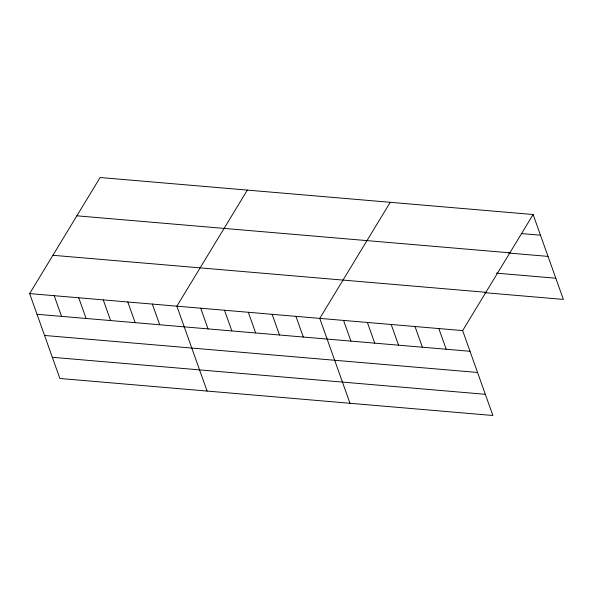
<?xml version="1.0" encoding="UTF-8"?>
<svg xmlns="http://www.w3.org/2000/svg" width="593" height="593" viewBox="0 0 593 593"><rect width="100%" height="100%" fill="white"/><g stroke="black" fill="none" stroke-linecap="round" stroke-linejoin="round"><path stroke-width="0.89" d="M533.122 214.518L462.644 330.597L492.872 415.485L59.878 378.482L29.65 293.594L100.128 177.515L533.122 214.518L563.35 299.406L484.577 292.675M247.348 190.094L176.87 306.173L207.098 391.061M390.231 202.309L319.76 318.389L349.989 403.277M521.254 233.56L540.49 235.206M76.868 215.822L509.869 252.826M508.646 253.026L548.036 256.391M496.267 273.128L555.804 278.221M52.91 255.286L485.904 292.297M29.65 293.594L462.644 330.597M37.018 314.275L470.012 351.286M44.557 335.468L477.558 372.471M52.332 357.297L485.333 394.301M438.835 328.566L446.195 349.247M415.018 326.528L422.386 347.216M391.202 324.497L398.57 345.178M367.386 322.459L374.754 343.147M343.569 320.42L350.937 341.108M295.944 316.351L303.312 337.039M272.128 314.32L279.496 335.001M248.311 312.281L255.679 332.969M224.495 310.25L231.863 330.931M200.686 308.212L208.047 328.893M152.334 304.076L159.695 324.764M127.799 301.978L135.16 322.666M103.256 299.888L110.624 320.568M78.721 297.79L86.089 318.471M54.185 295.692L61.553 316.373"/></g></svg>
